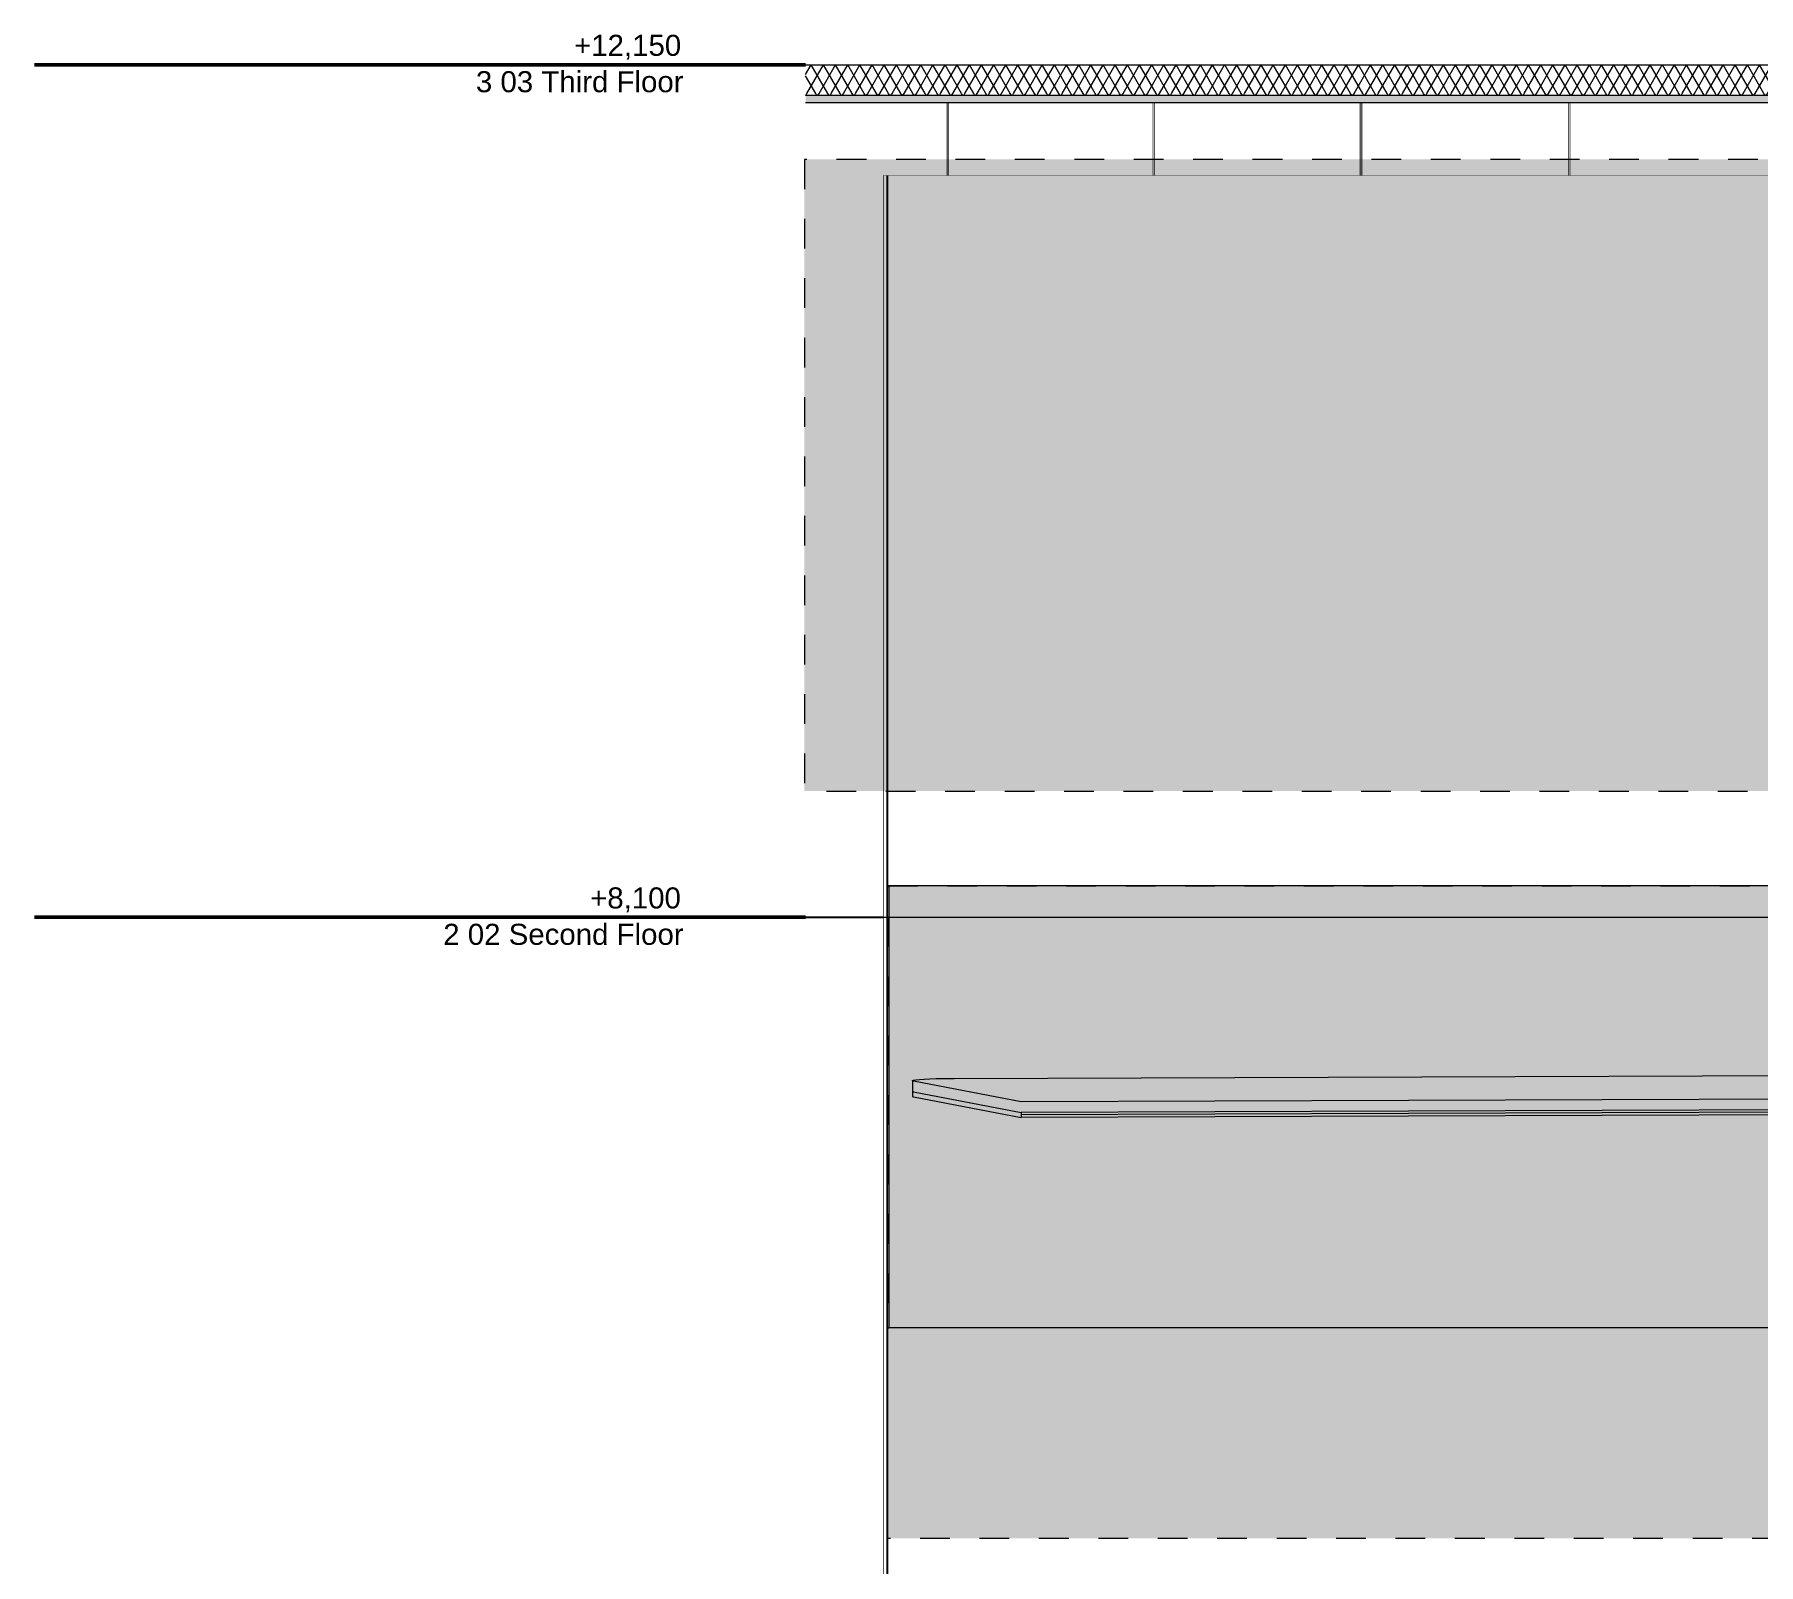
# Model space of a CAD drawing. Header units: millimetres. Extents: x -46169 to 237885, y -84465 to 18123.
# Drawn here: x 160532 to 168719, y -79307 to -72039 of the extents above; entities that cross this region are included whole.
import ezdxf

# ---------------------------------------------------------------- set-up
doc = ezdxf.new("R2010")
doc.units = ezdxf.units.MM
doc.header["$MEASUREMENT"] = 0
doc.linetypes.add('Dashed', pattern=[2822.222233, 1411.111116, -1411.111116])
doc.linetypes.add('Wipeout_Contour', pattern=[1000, 0, -1000])
for name, color, linetype, lineweight, true_color in [('0_Pen_No__25', 7, 'Continuous', 50, 0x2a2a2a), ('A-35-M_FFE_Sanitary_Pen_No__145', 7, 'Continuous', 0, 0xa6a6a6), ('A-95-P_Drawing_Pen_No__62', 7, 'Continuous', 20, 0xaaaaaa), ('New_A-20-M_Ceiling_Pen_No__107', 7, 'Continuous', 15, 0xa6a6a6), ('New_A-20-M_Roof_Pen_No__149', 7, 'Continuous', 0, 0x2a2a2a), ('New_A-20-M_Roof_Pen_No__81', 7, 'Continuous', 20, 0x6a6a6a)]:
    doc.layers.add(name, color=color, linetype=linetype, lineweight=lineweight, true_color=true_color)
for name, color, linetype, lineweight in [('0_Pen_No__6', 7, 'Continuous', 35), ('0_Pen_No__85', 8, 'Continuous', 20), ('A-20-M_Roof_Pen_No__85', 8, 'Continuous', 20), ('A-35-M_FFE_Sanitary_Pen_No__191', 7, 'Continuous', 5), ('A-95-P_Drawing_Pen_No__2', 8, 'Continuous', 15), ('New_A-20-M_Ceiling_Pen_No__192', 7, 'Continuous', 13), ('New_A-20-M_Ceiling_Pen_No__92', 8, 'Continuous', 13), ('New_A-20-M_Roof_Pen_No__4', 7, 'Continuous', 20), ('New_A-20-M_Roof_Pen_No__85', 8, 'Continuous', 20), ('New_A-25-M_Curtain_Wall_Pen_No__87', 8, 'Continuous', 20), ('New_A-25-M_Wall_Ext_Pen_No__87', 8, 'Continuous', 20), ('New_I-25-M_Wall_Finish_Pen_No__87', 8, 'Continuous', 20)]:
    doc.layers.add(name, color=color, linetype=linetype, lineweight=lineweight)
for name, color, linetype in [('A-20-M_Roof', 7, 'Continuous'), ('New_A-20-M_Ceiling', 7, 'Continuous'), ('New_A-20-M_Roof', 7, 'Continuous'), ('New_A-25-M_Curtain_Wall', 7, 'Continuous'), ('New_A-25-M_Wall_Ext', 7, 'Continuous'), ('New_I-25-M_Wall_Finish', 7, 'Continuous')]:
    doc.layers.add(name, color=color, linetype=linetype)
doc.styles.add('GENERATED_STYLE_2', font='')
doc.styles.get('GENERATED_STYLE_2').set_extended_font_data('Arial')
pattern_1 = [(60, (129666.675, -84332.606), (-43.30127, 25), []), (120, (129666.675, -84332.606), (43.30127, 25), [])]

# ---------------------------------------------------------------- blocks, each defined once
blk = doc.blocks.new('Section Elem_129_3', base_point=(129666.7, -84332.6))
at = {"color": 254, "linetype": 'Wipeout_Contour', "lineweight": 0, "ltscale": 1106588.035641865}
blk.add_wipeout([(164585.2, -80282.6), (165097.1, -80282.6), (165097.1, -79726.4), (169696.7, -79726.4), (169696.7, -78182.6), (164585.2, -78182.6)], dxfattribs=at).dxf.layer = 'New_A-25-M_Wall_Ext'
at = {"color": 254, "linetype": 'Wipeout_Contour', "lineweight": 0, "ltscale": 1453168.173821941}
blk.add_wipeout([(164585.2, -72707.6), (164583.6, -72707.6), (164583.6, -80282.6), (164585.2, -80282.6), (164585.2, -78182.6), (164588.5, -78182.6), (164588.5, -76082.6), (164585.2, -76082.6)], dxfattribs=at).dxf.layer = 'New_A-25-M_Wall_Ext'
at = {"color": 254, "linetype": 'Wipeout_Contour', "lineweight": 0, "ltscale": 726094.080435}
blk.add_wipeout([(164581.9, -72707.6), (164581.9, -80282.6), (164583.6, -80282.6), (164583.6, -72707.6)], dxfattribs=at).dxf.layer = 'New_A-25-M_Wall_Ext'
at = {"color": 254, "linetype": 'Wipeout_Contour', "lineweight": 0, "ltscale": 726055.761393}
blk.add_wipeout([(164581.9, -72707.6), (164562.5, -72707.6), (164562.5, -80282.6), (164581.9, -80282.6)], dxfattribs=at).dxf.layer = 'New_A-25-M_Wall_Ext'
at = {"color": 254, "linetype": 'Wipeout_Contour', "lineweight": 0, "ltscale": 726017.442423}
blk.add_wipeout([(164562.5, -72707.6), (164560.8, -72707.6), (164560.8, -80282.6), (164562.5, -80282.6)], dxfattribs=at).dxf.layer = 'New_A-25-M_Wall_Ext'
at = {"layer": 'New_A-25-M_Wall_Ext_Pen_No__87', "linetype": 'Continuous'}
for p, q in [((164560.8, -80282.6), (164560.8, -72707.6)), ((164562.5, -72707.6), (164560.8, -72707.6)), ((164581.9, -72707.6), (164562.5, -72707.6)), ((164562.5, -80282.6), (164562.5, -72707.6)), ((164583.6, -72707.6), (164581.9, -72707.6)), ((164581.9, -80282.6), (164581.9, -72707.6)), ((164585.2, -72707.6), (164583.6, -72707.6)), ((164583.6, -80282.6), (164583.6, -72707.6)), ((170605.2, -72707.6), (164585.2, -72707.6)), ((164585.2, -76082.6), (164585.2, -72707.6)), ((164588.5, -76082.6), (164585.2, -76082.6)), ((164585.2, -78182.6), (164588.5, -78182.6)), ((164585.2, -80282.6), (164585.2, -78182.6))]:
    blk.add_line(p, q, dxfattribs=at)
blk = doc.blocks.new('Section Elem_197_3', base_point=(129666.7, -84332.6))
at = {"color": 254, "linetype": 'Wipeout_Contour', "lineweight": 0, "ltscale": 4866884.017507275}
blk.add_wipeout([(164701, -77008.1), (164702, -77010), (164707, -77011.2), (165217.1, -77109), (175986.3, -77071.9), (176496.5, -76970.5), (176500.9, -76969.6), (176503.7, -76967.8), (176500.3, -76966), (176490.9, -76964.2), (176475.7, -76962.6), (176455.3, -76961.2), (176430.2, -76960), (176401.2, -76959), (176369.1, -76958.4), (176335, -76958), (176303.3, -76958), (164900.1, -76997.4), (164882.3, -76997.5), (164847.2, -76998), (164813.9, -76998.8), (164783.5, -76999.9), (164756.7, -77001.2), (164734.5, -77002.7), (164717.5, -77004.5), (164706.2, -77006.3)], dxfattribs=at).dxf.layer = 'New_A-20-M_Ceiling'
at = {"color": 254, "linetype": 'Wipeout_Contour', "lineweight": 0, "ltscale": 727305.689274}
blk.add_wipeout([(164701.1, -77058.1), (164702.1, -77059.9), (164702, -77010), (164701, -77008.1)], dxfattribs=at).dxf.layer = 'New_A-20-M_Ceiling'
at = {"color": 254, "linetype": 'Wipeout_Contour', "lineweight": 0, "ltscale": 727319.14871}
blk.add_wipeout([(164702.1, -77059.9), (164707.1, -77061.2), (164707, -77011.2), (164702, -77010)], dxfattribs=at).dxf.layer = 'New_A-20-M_Ceiling'
at = {"color": 254, "linetype": 'Wipeout_Contour', "lineweight": 0, "ltscale": 728337.045579}
blk.add_wipeout([(165217.1, -77109), (164707, -77011.2), (164707.1, -77061.2), (165218, -77159.1)], dxfattribs=at).dxf.layer = 'New_A-20-M_Ceiling'
at = {"layer": 'New_A-20-M_Ceiling_Pen_No__92', "linetype": 'Continuous'}
for p, q in [((164900.1, -76997.4), (176303.3, -76958)), ((164701, -77008.1), (164706.2, -77006.3)), ((164702, -77010), (164701, -77008.1)), ((164707, -77011.2), (164702, -77010)), ((164706.2, -77006.3), (164717.5, -77004.5)), ((164717.5, -77004.5), (164734.5, -77002.7)), ((164734.5, -77002.7), (164756.7, -77001.2)), ((164756.7, -77001.2), (164783.5, -76999.9)), ((164783.5, -76999.9), (164813.9, -76998.8)), ((164813.9, -76998.8), (164847.2, -76998)), ((164847.2, -76998), (164882.3, -76997.5)), ((164882.3, -76997.5), (164900.1, -76997.4))]:
    blk.add_line(p, q, dxfattribs=at)
at = {"color": 254, "linetype": 'Wipeout_Contour', "lineweight": 0, "ltscale": 728401.106875}
blk.add_wipeout([(164707.1, -77061.2), (164707.2, -77085.1), (165218.4, -77183.1), (165218, -77159.1)], dxfattribs=at).dxf.layer = 'New_A-20-M_Ceiling'
at = {"color": 254, "linetype": 'Wipeout_Contour', "lineweight": 0, "ltscale": 727382.235594}
blk.add_wipeout([(164707.2, -77085.1), (164707.1, -77061.2), (164702.1, -77059.9), (164702.2, -77083.9)], dxfattribs=at).dxf.layer = 'New_A-20-M_Ceiling'
at = {"color": 254, "linetype": 'Wipeout_Contour', "lineweight": 0, "ltscale": 748938.125151}
blk.add_wipeout([(165217.1, -77109), (165218, -77159.1), (175985.8, -77121.9), (175986.3, -77071.9)], dxfattribs=at).dxf.layer = 'New_A-20-M_Ceiling'
at = {"layer": 'New_A-20-M_Ceiling_Pen_No__107', "linetype": 'Continuous'}
for points in [[(165218, -77159.1), (165218.2, -77171.1), (175985.7, -77134), (175985.8, -77121.9)], [(165218.2, -77171.1), (165218.4, -77183.1), (175985.5, -77146), (175985.7, -77134)]]:
    blk.add_hatch(color=256, dxfattribs=at).paths.add_polyline_path(points)
at = {"layer": 'New_A-20-M_Ceiling_Pen_No__192', "linetype": 'Continuous'}
for p, q in [((175986.3, -77071.9), (165217.1, -77109)), ((175985.8, -77121.9), (165218, -77159.1)), ((175985.7, -77134), (165218.2, -77171.1)), ((175985.5, -77146), (165218.4, -77183.1))]:
    blk.add_line(p, q, dxfattribs=at)
at = {"layer": 'New_A-20-M_Ceiling_Pen_No__192', "linetype": 'Continuous', "flags": 128}
blk.add_lwpolyline([(165218, -77159.1), (165218.2, -77171.1), (165218.4, -77183.1)], dxfattribs=at)
at = {"color": 254, "linetype": 'Wipeout_Contour', "lineweight": 0, "ltscale": 727368.77607}
blk.add_wipeout([(164702.2, -77083.9), (164702.1, -77059.9), (164701.1, -77058.1), (164701.2, -77082)], dxfattribs=at).dxf.layer = 'New_A-20-M_Ceiling'
at = {"layer": 'New_A-20-M_Ceiling_Pen_No__92', "linetype": 'Continuous'}
for p, q in [((164701, -77008.1), (164701.1, -77058.1)), ((165217.1, -77109), (164707, -77011.2)), ((164701.1, -77058.1), (164702.1, -77059.9)), ((164701.1, -77058.1), (164701.2, -77082)), ((164701.2, -77082), (164702.2, -77083.9)), ((164702.1, -77059.9), (164707.1, -77061.2)), ((164702.2, -77083.9), (164707.2, -77085.1)), ((164707.1, -77061.2), (165218, -77159.1)), ((164707.2, -77085.1), (165218.4, -77183.1))]:
    blk.add_line(p, q, dxfattribs=at)
blk = doc.blocks.new('Section Elem_217_3', base_point=(129666.7, -84332.6))
at = {"color": 254, "linetype": 'Wipeout_Contour', "lineweight": 0, "ltscale": 731282.541835}
blk.add_wipeout([(167814.7, -72363.6), (167814.7, -72707.6), (167815.7, -72707.6), (167815.7, -72363.6)], dxfattribs=at).dxf.layer = 'New_A-25-M_Curtain_Wall'
at = {"color": 254, "linetype": 'Wipeout_Contour', "lineweight": 0, "ltscale": 731302.597283}
blk.add_wipeout([(167815.7, -72363.6), (167815.7, -72707.6), (167825.7, -72707.6), (167825.7, -72363.6)], dxfattribs=at).dxf.layer = 'New_A-25-M_Curtain_Wall'
at = {"layer": 'New_A-25-M_Curtain_Wall_Pen_No__87', "linetype": 'Continuous'}
for p, q in [((167815.7, -72707.6), (167815.7, -72363.6)), ((167825.7, -72707.6), (167825.7, -72363.6))]:
    blk.add_line(p, q, dxfattribs=at)
blk = doc.blocks.new('Section Elem_218_3', base_point=(129666.7, -84332.6))
at = {"color": 254, "linetype": 'Wipeout_Contour', "lineweight": 0, "ltscale": 727654.679461}
blk.add_wipeout([(166826, -72363.6), (166826, -72707.6), (166827.3, -72707.6), (166827.3, -72363.6)], dxfattribs=at).dxf.layer = 'New_A-25-M_Curtain_Wall'
at = {"color": 254, "linetype": 'Wipeout_Contour', "lineweight": 0, "ltscale": 727675.275896}
blk.add_wipeout([(166827.3, -72363.6), (166827.3, -72707.6), (166837.3, -72707.6), (166837.3, -72363.6)], dxfattribs=at).dxf.layer = 'New_A-25-M_Curtain_Wall'
at = {"layer": 'New_A-25-M_Curtain_Wall_Pen_No__87', "linetype": 'Continuous'}
for p, q in [((166827.3, -72707.6), (166827.3, -72363.6)), ((166837.3, -72707.6), (166837.3, -72363.6))]:
    blk.add_line(p, q, dxfattribs=at)
blk = doc.blocks.new('Section Elem_219_3', base_point=(129666.7, -84332.6))
at = {"color": 254, "linetype": 'Wipeout_Contour', "lineweight": 0, "ltscale": 724047.37637}
blk.add_wipeout([(165842, -72363.6), (165842, -72707.6), (165843.7, -72707.6), (165843.7, -72363.6)], dxfattribs=at).dxf.layer = 'New_A-25-M_Curtain_Wall'
at = {"color": 254, "linetype": 'Wipeout_Contour', "lineweight": 0, "ltscale": 724068.486759}
blk.add_wipeout([(165843.7, -72363.6), (165843.7, -72707.6), (165853.5, -72707.6), (165853.5, -72363.6)], dxfattribs=at).dxf.layer = 'New_A-25-M_Curtain_Wall'
at = {"layer": 'New_A-25-M_Curtain_Wall_Pen_No__87', "linetype": 'Continuous'}
for p, q in [((165843.7, -72707.6), (165843.7, -72363.6)), ((165853.5, -72707.6), (165853.5, -72363.6))]:
    blk.add_line(p, q, dxfattribs=at)
blk = doc.blocks.new('Section Elem_220_3', base_point=(129666.7, -84332.6))
at = {"color": 254, "linetype": 'Wipeout_Contour', "lineweight": 0, "ltscale": 720465.099628}
blk.add_wipeout([(164863.9, -72363.6), (164863.9, -72707.6), (164865.9, -72707.6), (164865.9, -72363.6)], dxfattribs=at).dxf.layer = 'New_A-25-M_Curtain_Wall'
at = {"color": 254, "linetype": 'Wipeout_Contour', "lineweight": 0, "ltscale": 720486.697105}
blk.add_wipeout([(164865.9, -72363.6), (164865.9, -72707.6), (164875.7, -72707.6), (164875.7, -72363.6)], dxfattribs=at).dxf.layer = 'New_A-25-M_Curtain_Wall'
at = {"layer": 'New_A-25-M_Curtain_Wall_Pen_No__87', "linetype": 'Continuous'}
for p, q in [((164865.9, -72707.6), (164865.9, -72363.6)), ((164875.7, -72707.6), (164875.7, -72363.6))]:
    blk.add_line(p, q, dxfattribs=at)
blk = doc.blocks.new('Section Elem_222_3', base_point=(129666.7, -84332.6))
at = {"color": 254, "linetype": 'Wipeout_Contour', "lineweight": 0, "ltscale": 724776.928249}
blk.add_wipeout([(164194, -76227.6), (164194, -76237.6), (164560.8, -76237.6), (164560.8, -76227.6)], dxfattribs=at).dxf.layer = 'New_A-25-M_Curtain_Wall'
at = {"layer": 'New_A-25-M_Curtain_Wall_Pen_No__87', "linetype": 'Continuous'}
for p, q in [((164560.8, -76227.6), (164194, -76227.6)), ((164560.8, -76237.6), (164194, -76237.6))]:
    blk.add_line(p, q, dxfattribs=at)
blk = doc.blocks.new('Section Elem_237_3', base_point=(129666.7, -84332.6))
at = {"color": 254, "linetype": 'Wipeout_Contour', "lineweight": 0, "ltscale": 733123.089356}
blk.add_wipeout([(167825.7, -72363.6), (167825.7, -72707.6), (168806.9, -72707.6), (168806.9, -72363.6)], dxfattribs=at).dxf.layer = 'New_A-25-M_Curtain_Wall'
blk = doc.blocks.new('Section Elem_238_3', base_point=(129666.7, -84332.6))
at = {"color": 254, "linetype": 'Wipeout_Contour', "lineweight": 0, "ltscale": 729487.106803}
blk.add_wipeout([(166837.3, -72363.6), (166837.3, -72707.6), (167814.7, -72707.6), (167814.7, -72363.6)], dxfattribs=at).dxf.layer = 'New_A-25-M_Curtain_Wall'
blk = doc.blocks.new('Section Elem_239_3', base_point=(129666.7, -84332.6))
at = {"color": 254, "linetype": 'Wipeout_Contour', "lineweight": 0, "ltscale": 725869.407478}
blk.add_wipeout([(165853.5, -72363.6), (165853.5, -72707.6), (166826, -72707.6), (166826, -72363.6)], dxfattribs=at).dxf.layer = 'New_A-25-M_Curtain_Wall'
blk = doc.blocks.new('Section Elem_240_3', base_point=(129666.7, -84332.6))
at = {"color": 254, "linetype": 'Wipeout_Contour', "lineweight": 0, "ltscale": 722274.478223}
blk.add_wipeout([(164875.7, -72707.6), (165842, -72707.6), (165842, -72363.6), (164875.7, -72363.6)], dxfattribs=at).dxf.layer = 'New_A-25-M_Curtain_Wall'
blk = doc.blocks.new('Section Elem_241_3', base_point=(129666.7, -84332.6))
at = {"color": 254, "linetype": 'Wipeout_Contour', "lineweight": 0, "ltscale": 728258.415205}
blk.add_wipeout([(164194, -76237.6), (164194, -80277.6), (164560.8, -80277.6), (164560.8, -76237.6)], dxfattribs=at).dxf.layer = 'New_A-25-M_Curtain_Wall'
blk = doc.blocks.new('Section Elem_242_3', base_point=(129666.7, -84332.6))
at = {"color": 254, "linetype": 'Wipeout_Contour', "lineweight": 0, "ltscale": 1081954.809587236}
blk.add_wipeout([(164194, -72363.6), (164194, -76227.6), (164560.8, -76227.6), (164560.8, -72707.6), (164863.9, -72707.6), (164863.9, -72363.6)], dxfattribs=at).dxf.layer = 'New_A-25-M_Curtain_Wall'
blk = doc.blocks.new('Section Elem_252_3', base_point=(129666.7, -84332.6))
at = {"layer": 'New_I-25-M_Wall_Finish_Pen_No__87', "linetype": 'Continuous'}
for p, q in [((177009.4, -76082.6), (164588.5, -76082.6)), ((164588.5, -76082.6), (164588.5, -78182.6)), ((177009.4, -78182.6), (164588.5, -78182.6))]:
    blk.add_line(p, q, dxfattribs=at)
blk = doc.blocks.new('Section Elem_260_3', base_point=(129666.7, -84332.6))
at = {"color": 254, "linetype": 'Wipeout_Contour', "lineweight": 0, "ltscale": 741262.827124}
blk.add_wipeout([(177009.4, -72318.6), (164194, -72318.6), (164194, -72328.6), (177009.4, -72328.6)], dxfattribs=at).dxf.layer = 'New_A-20-M_Roof'
at = {"layer": 'New_A-20-M_Roof_Pen_No__81', "linetype": 'Continuous', "lineweight": 0, "true_color": 0x353535}
blk.add_hatch(color=250, dxfattribs=at).paths.add_polyline_path([(164194, -72328.6), (164194, -72363.6), (177009.4, -72363.6), (177009.4, -72328.6)])
at = {"layer": 'New_A-20-M_Roof_Pen_No__85', "linetype": 'Continuous'}
h = blk.add_hatch(dxfattribs=at)
h.set_pattern_fill('Batt_Insulation_0003', color=256, style=0, pattern_type=2)
h.set_pattern_definition(pattern_1)
h.paths.add_polyline_path([(177009.4, -72318.6), (164194, -72318.6), (164194, -72328.6), (177009.4, -72328.6)])
at = {"layer": 'New_A-20-M_Roof_Pen_No__149', "linetype": 'Continuous'}
blk.add_line((177009.4, -72328.6), (164194, -72328.6), dxfattribs=at)
at = {"layer": 'New_A-20-M_Roof_Pen_No__4', "linetype": 'Continuous'}
blk.add_line((177009.4, -72363.6), (164194, -72363.6), dxfattribs=at)
blk = doc.blocks.new('Section Elem_261_3', base_point=(129666.7, -84332.6))
at = {"color": 254, "linetype": 'Wipeout_Contour', "lineweight": 0, "ltscale": 730007.23374}
blk.add_wipeout([(170977.3, -72318.6), (170977.3, -72182.6), (164194, -72182.6), (164194, -72318.6)], dxfattribs=at).dxf.layer = 'A-20-M_Roof'
at = {"layer": 'A-20-M_Roof_Pen_No__85', "linetype": 'Continuous'}
h = blk.add_hatch(dxfattribs=at)
h.set_pattern_fill('Batt_Insulation_0003', color=256, style=0, pattern_type=2)
h.set_pattern_definition(pattern_1)
h.paths.add_polyline_path([(170977.3, -72318.6), (170977.3, -72182.6), (164194, -72182.6), (164194, -72318.6)])
blk = doc.blocks.new('I-06 Lecture Theatre Elevation_STORY_MARKER', base_point=(129666.7, -84332.6))
at = {"layer": '0_Pen_No__25', "linetype": 'Continuous'}
for p, q in [((160532, -72182.6), (163594, -72182.6)), ((163794, -72182.6), (163594, -72182.6)), ((163794, -72182.6), (163994, -72182.6)), ((164094, -72182.6), (163994, -72182.6)), ((164194, -72182.6), (164094, -72182.6)), ((160532, -76232.6), (163594, -76232.6)), ((163794, -76232.6), (163594, -76232.6)), ((163794, -76232.6), (163994, -76232.6)), ((164094, -76232.6), (163994, -76232.6)), ((164194, -76232.6), (164094, -76232.6))]:
    blk.add_line(p, q, dxfattribs=at)
at = {"layer": '0_Pen_No__85', "linetype": 'Continuous'}
for p, q in [((164194, -72182.6), (177009.4, -72182.6)), ((164194, -76232.6), (177009.4, -76232.6))]:
    blk.add_line(p, q, dxfattribs=at)
at = {"layer": '0_Pen_No__6', "char_height": 100, "attachment_point": 1, "style": 'GENERATED_STYLE_2'}
for s, insert in [('\\A1;{\\fArial|b0|i0|c0|p34;+12,150}', (163094.5, -72040.5)), ('\\A1;{\\fArial|b0|i0|c0|p34;3 03 Third Floor}', (162628.4, -72213.3)), ('\\A1;{\\fArial|b0|i0|c0|p34;+8,100}', (163170.7, -76090.5)), ('\\A1;{\\fArial|b0|i0|c0|p34;2 02 Second Floor}', (162473.3, -76263.3))]:
    blk.add_mtext(s, dxfattribs=dict(at, insert=insert))

msp = doc.modelspace()

# ---------------------------------------------------------------- block references
at = {"layer": 'New_A-25-M_Wall_Ext'}
msp.add_blockref('Section Elem_129_3', (129666.7, -84332.6), dxfattribs=at)

# ---------------------------------------------------------------- next in the draw order: block references
at = {"layer": 'New_A-20-M_Ceiling'}
msp.add_blockref('Section Elem_197_3', (129666.7, -84332.6), dxfattribs=at)
at = {"layer": 'New_A-25-M_Curtain_Wall'}
for name in ['Section Elem_220_3', 'Section Elem_219_3', 'Section Elem_218_3', 'Section Elem_217_3', 'Section Elem_222_3']:
    msp.add_blockref(name, (129666.7, -84332.6), dxfattribs=at)

# ---------------------------------------------------------------- next in the draw order: block references
for name in ['Section Elem_237_3', 'Section Elem_241_3']:
    msp.add_blockref(name, (129666.7, -84332.6), dxfattribs=at)

# ---------------------------------------------------------------- next in the draw order: block references
msp.add_blockref('Section Elem_238_3', (129666.7, -84332.6), dxfattribs=at)

# ---------------------------------------------------------------- next in the draw order: block references
msp.add_blockref('Section Elem_239_3', (129666.7, -84332.6), dxfattribs=at)

# ---------------------------------------------------------------- next in the draw order: block references
msp.add_blockref('Section Elem_240_3', (129666.7, -84332.6), dxfattribs=at)

# ---------------------------------------------------------------- next in the draw order: block references
msp.add_blockref('Section Elem_242_3', (129666.7, -84332.6), dxfattribs=at)

# ---------------------------------------------------------------- next in the draw order: hatches: boundary and pattern name
at = {"layer": 'A-35-M_FFE_Sanitary_Pen_No__145', "linetype": 'Continuous', "lineweight": 0, "ltscale": 0.1, "true_color": 0xe8e8e8}
msp.add_hatch(color=254, dxfattribs=at).paths.add_polyline_path([(164585.2, -76082.6), (176998.7, -76082.6), (176998.7, -79182.6), (171594.9, -79182.6), (171594.9, -78182.6), (169538.6, -78182.6), (169538.6, -79182.6), (164585.2, -79182.6)])
at = {"layer": 'A-95-P_Drawing_Pen_No__62', "linetype": 'Continuous', "ltscale": 0.1}
h = msp.add_hatch(dxfattribs=at)
h.set_pattern_fill('Brass_Bronze_0003', color=256, style=0, pattern_type=2)
h.set_pattern_definition([(45, (129666.67, -84332.6), (-91.92388, 91.92388), []), (45, (129620.71, -84286.64), (-91.92388, 91.92388), [97.5, -32.5])])
h.paths.add_polyline_path([(164188.3, -72632.6), (164188.3, -75632.6), (176998.7, -75632.6), (176998.7, -73074.6), (176998.7, -72632.6)])

# ---------------------------------------------------------------- next in the draw order: linework, layer by layer
at = {"layer": 'A-35-M_FFE_Sanitary_Pen_No__191', "linetype": 'Dashed', "ltscale": 0.1, "flags": 128}
msp.add_lwpolyline([(164585.2, -76082.6), (176998.7, -76082.6), (176998.7, -79182.6), (171594.9, -79182.6), (171594.9, -78182.6), (169538.6, -78182.6), (169538.6, -79182.6), (164585.2, -79182.6)], close=True, dxfattribs=at)
at = {"layer": 'A-95-P_Drawing_Pen_No__2', "linetype": 'Dashed', "ltscale": 0.1, "flags": 128}
msp.add_lwpolyline([(164188.3, -72632.6), (164188.3, -75632.6), (176998.7, -75632.6), (176998.7, -73074.6), (176998.7, -72632.6)], close=True, dxfattribs=at)

# ---------------------------------------------------------------- next in the draw order: block references
at = {"layer": 'New_A-20-M_Roof'}
msp.add_blockref('Section Elem_260_3', (129666.7, -84332.6), dxfattribs=at)
at = {"layer": 'New_I-25-M_Wall_Finish'}
msp.add_blockref('Section Elem_252_3', (129666.7, -84332.6), dxfattribs=at)

# ---------------------------------------------------------------- next in the draw order: block references
at = {"layer": 'A-20-M_Roof'}
msp.add_blockref('Section Elem_261_3', (129666.7, -84332.6), dxfattribs=at)

# ---------------------------------------------------------------- next in the draw order: block references
at = {"linetype": 'Continuous', "lineweight": 0}
msp.add_blockref('I-06 Lecture Theatre Elevation_STORY_MARKER', (129666.7, -84332.6), dxfattribs=at)

doc.saveas('drawing.dxf')
